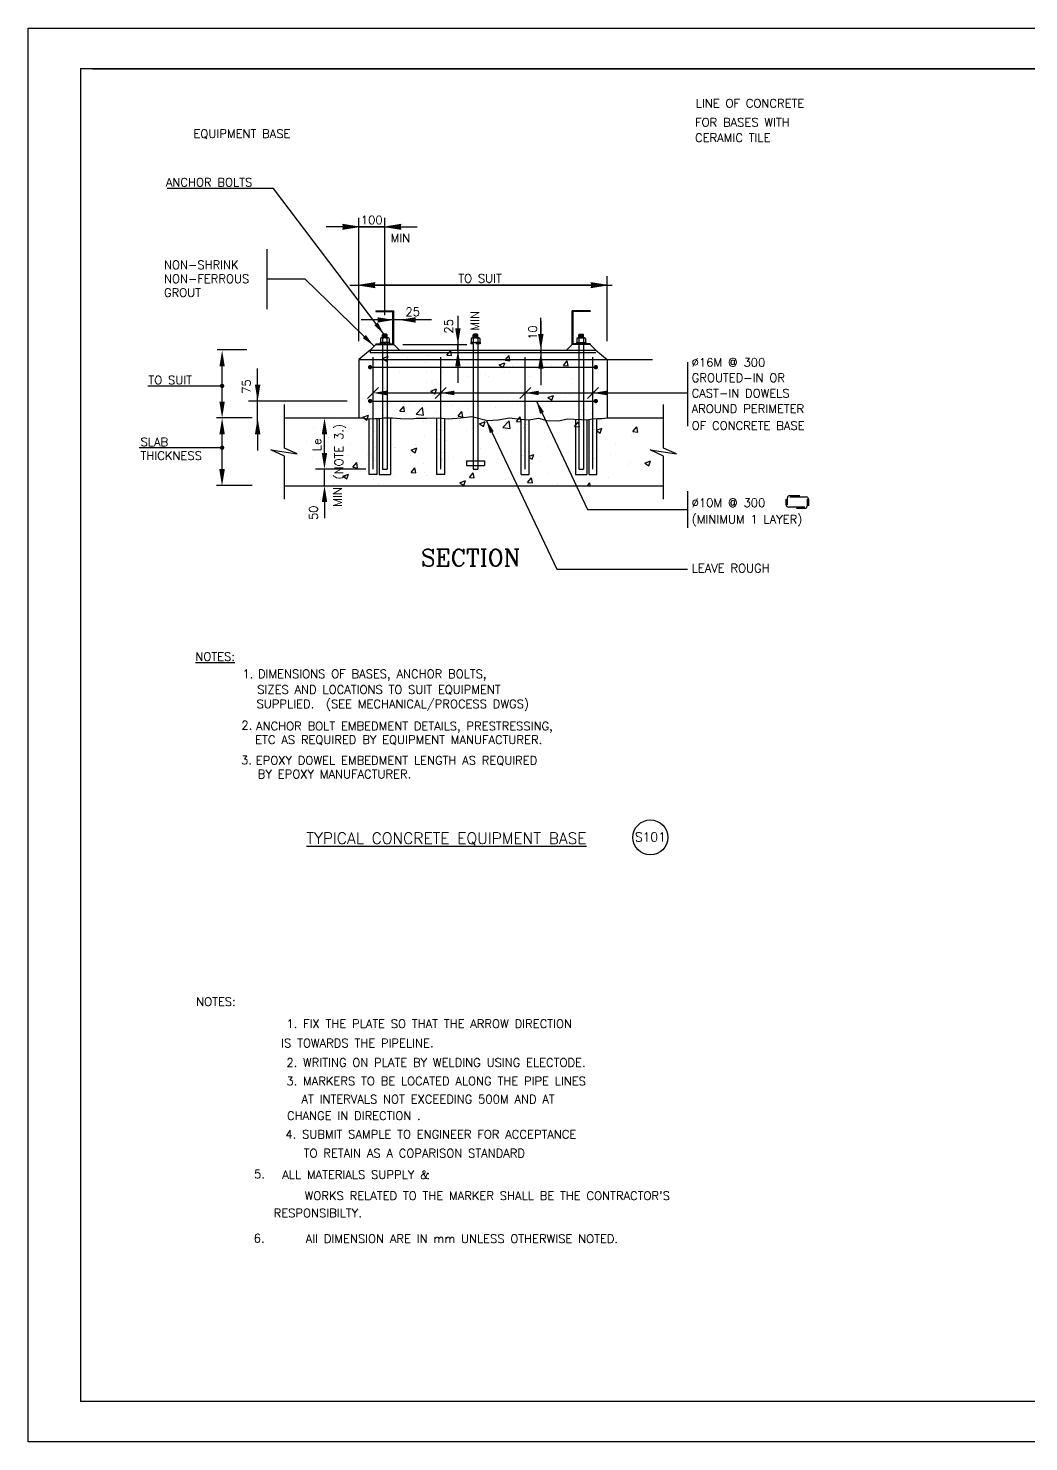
# Model space of a CAD drawing. Extents: x 166525 to 167198, y 178739 to 179747.
# Drawn here: x 167046.02 to 167075.99, y 178860.44 to 178902.76 of the extents above; entities that cross this region are included whole.
import ezdxf
from ezdxf.enums import TextEntityAlignment as Align

# ---------------------------------------------------------------- set-up
doc = ezdxf.new("R2010")
doc.units = 0
doc.header["$MEASUREMENT"] = 0
for name, pattern in [('AUSGEZOGEN', [0]), ('HIDDEN', [9.525, 6.35, -3.175]), ('HIDDEN2', [0.1875, 0.125, -0.0625])]:
    doc.linetypes.add(name, pattern=pattern)
doc.layers.get('0').update_dxf_attribs({"linetype": 'CONTINUOUS'})
for name, color, linetype in [('1', 7, 'CONTINUOUS'), ('CONC-MINOR', 7, 'AUSGEZOGEN'), ('COVER', 7, 'CONTINUOUS'), ('DIMLIN', 7, 'AUSGEZOGEN'), ('HATCH', 40, 'CONTINUOUS'), ('HIDDEN', 7, 'CONTINUOUS'), ('L-10', 1, 'CONTINUOUS'), ('MECH-MINOR', 7, 'CONTINUOUS'), ('MHATCH', 8, 'CONTINUOUS'), ('PAPER', 7, 'CONTINUOUS'), ('R-BAR', 3, 'CONTINUOUS'), ('STEEL-MINOR', 7, 'CONTINUOUS'), ('T120', 10, 'CONTINUOUS')]:
    doc.layers.add(name, color=color, linetype=linetype)
doc.styles.add('ROMANC', font='romanc', dxfattribs={"height": 30})

# ---------------------------------------------------------------- blocks, each defined once
blk = doc.blocks.new('*X1050')
at = {"color": 0}
for p, q in [((71.4, 166.93), (71.89, 166.88)), ((71.89, 166.88), (71.89, 166.92)), ((83.73, 165.85), (84.6, 166.88)), ((84.8, 165.75), (84.6, 166.88)), ((86.45, 166.81), (86.45, 166.81)), ((68.26, 164.41), (68.26, 164.41)), ((69.37, 164.72), (69.37, 164.72)), ((69.48, 165.14), (70.74, 165.62)), ((69.48, 165.14), (70.38, 164.53)), ((70.15, 164.49), (70.15, 164.49)), ((70.38, 164.53), (70.74, 165.62)), ((75.08, 165.31), (75.08, 165.31)), ((78.98, 164.32), (78.98, 164.32)), ((79.5, 165.83), (79.5, 165.83)), ((83.73, 165.85), (84.8, 165.75)), ((88.59, 163.91), (88.59, 163.91)), ((89.72, 163.72), (89.72, 163.72)), ((95.35, 163.7), (96.61, 164.18)), ((95.35, 163.7), (96.24, 163.09)), ((96.24, 163.09), (96.61, 164.18)), ((96.64, 164.72), (97.51, 165.75)), ((96.64, 164.72), (97.71, 164.62)), ((97.72, 164.62), (97.51, 165.75)), ((98.2, 163.5), (98.2, 163.5)), ((100.22, 165.52), (100.22, 165.52)), ((106.96, 163.61), (106.96, 163.61)), ((107.81, 163.1), (107.81, 163.1)), ((108.91, 163.29), (108.91, 163.29)), ((109.55, 163.59), (110.42, 164.62)), ((109.55, 163.59), (110.63, 163.49)), ((110.63, 163.49), (110.42, 164.62)), ((115.73, 164.18), (115.73, 164.18)), ((116.2, 164.88), (116.2, 164.88)), ((68.73, 160.11), (68.73, 160.11)), ((73.17, 162.3), (73.17, 162.3)), ((79.23, 161.91), (79.23, 161.91)), ((79.28, 159.84), (79.28, 159.84)), ((81.71, 159.71), (81.71, 159.71)), ((82.78, 161.9), (82.78, 161.9)), ((86.22, 160.3), (86.22, 160.3)), ((88.52, 161.11), (88.52, 161.11)), ((92.38, 161.49), (92.38, 161.49)), ((93.04, 161.2), (93.04, 161.2)), ((97.61, 162.26), (97.61, 162.26)), ((101.99, 161.09), (101.99, 161.09)), ((104.4, 162.69), (104.4, 162.69)), ((111.6, 160.68), (111.6, 160.68)), ((117.42, 162.69), (117.42, 162.69)), ((69.93, 158.49), (69.93, 158.49)), ((70.35, 158.21), (70.35, 158.21)), ((80.22, 157.89), (81.48, 158.37)), ((80.22, 157.89), (81.12, 157.29)), ((81.12, 157.29), (81.48, 158.37)), ((106.09, 156.45), (107.35, 156.93)), ((106.74, 157.62), (106.74, 157.62)), ((106.99, 155.85), (107.35, 156.93)), ((109.98, 156.58), (109.98, 156.58)), ((110.99, 157.08), (110.99, 157.08)), ((115.98, 158.89), (115.98, 158.89)), ((65.79, 155.57), (65.79, 155.57)), ((73.32, 153.44), (74.18, 154.47)), ((73.32, 153.44), (74.39, 153.34)), ((74.39, 153.34), (74.18, 154.47)), ((75.4, 155.17), (75.4, 155.17)), ((76.96, 152.81), (78.36, 154.27)), ((78.56, 152.56), (78.36, 154.27)), ((79.06, 153.85), (79.06, 153.85)), ((85.01, 154.76), (85.01, 154.76)), ((88.3, 155.12), (88.3, 155.12)), ((88.3, 154.1), (88.3, 154.1)), ((94.62, 154.35), (94.62, 154.35)), ((97.39, 156.27), (97.39, 156.27)), ((99.48, 154.78), (99.48, 154.78)), ((99.67, 155.59), (99.67, 155.59)), ((104.18, 156.19), (104.18, 156.19)), ((104.23, 153.95), (104.23, 153.95)), ((106.09, 156.45), (106.99, 155.85)), ((113.83, 153.54), (113.83, 153.54)), ((60.62, 151.35), (60.62, 151.35)), ((65.1, 152.09), (66.36, 152.57)), ((65.1, 152.09), (66, 151.48)), ((65.61, 151.11), (65.61, 151.11)), ((66, 151.48), (66.36, 152.57)), ((69.71, 152.5), (69.71, 152.5)), ((76.96, 152.81), (78.56, 152.56)), ((76.98, 152.61), (76.98, 152.61)), ((78.48, 151.17), (78.48, 151.17)), ((81.48, 153.2), (81.48, 153.2)), ((86.23, 152.31), (87.09, 153.34)), ((86.23, 152.31), (87.3, 152.21)), ((87.3, 152.21), (87.09, 153.34)), ((88.98, 152.98), (88.98, 152.98)), ((90.97, 150.64), (92.23, 151.13)), ((90.97, 150.64), (91.86, 150.04)), ((91.86, 150.04), (92.23, 151.13)), ((96.17, 149.83), (97.57, 151.29)), ((97.17, 150.28), (97.17, 150.28)), ((97.77, 149.58), (97.57, 151.29)), ((99.14, 151.18), (100, 152.21)), ((99.14, 151.18), (100.21, 151.08)), ((100.21, 151.08), (100, 152.21)), ((103.79, 150.83), (103.79, 150.83)), ((106.52, 151.63), (106.52, 151.63)), ((112.05, 150.05), (112.91, 151.08)), ((113.12, 149.95), (112.92, 151.08)), ((114.29, 152.63), (114.29, 152.63)), ((115.77, 152.9), (115.77, 152.9)), ((117.63, 151.48), (117.63, 151.48)), ((54.29, 149.62), (54.29, 149.62)), ((57.49, 147.57), (57.49, 147.57)), ((58.79, 150.21), (58.79, 150.21)), ((78.84, 147.86), (78.84, 147.86)), ((88.08, 149.13), (88.08, 149.13)), ((93.29, 149.02), (93.29, 149.02)), ((94.93, 148.49), (94.93, 148.49)), ((96.17, 149.83), (97.77, 149.58)), ((99.44, 149.09), (99.44, 149.09)), ((106.26, 149.99), (106.26, 149.99)), ((112.05, 150.05), (113.12, 149.95)), ((116.98, 149.26), (118.1, 149.69)), ((116.98, 149.1), (117.73, 148.6)), ((117.73, 148.6), (118.1, 149.69)), ((124.64, 148.06), (124.64, 148.06)), ((124.96, 148.92), (125.83, 149.95)), ((124.96, 148.92), (126.03, 148.82)), ((126.03, 148.82), (125.83, 149.95)), ((131.66, 148.13), (131.66, 148.13)), ((51.16, 144.09), (51.16, 144.09)), ((52.68, 146.78), (52.68, 146.78)), ((56.47, 144.36), (56.47, 144.36)), ((60.4, 145.36), (60.4, 145.36)), ((60.88, 144.01), (60.88, 144.01)), ((62.29, 146.37), (62.29, 146.37)), ((69.49, 146.51), (69.49, 146.51)), ((71.89, 145.97), (71.89, 145.97)), ((72.24, 145.51), (72.24, 145.51)), ((72.3, 145.42), (72.3, 145.42)), ((75.84, 144.84), (77.11, 145.32)), ((75.84, 144.84), (76.74, 144.23)), ((76.74, 144.23), (77.11, 145.32)), ((76.75, 146.1), (76.75, 146.1)), ((81.5, 145.56), (81.5, 145.56)), ((83.57, 147), (83.57, 147)), ((91.11, 145.16), (91.11, 145.16)), ((96.96, 144.29), (96.96, 144.29)), ((106.3, 145.64), (106.3, 145.64)), ((110.33, 144.34), (110.33, 144.34)), ((110.67, 144.53), (110.67, 144.53)), ((112.89, 144.38), (112.89, 144.38)), ((117.4, 144.98), (117.4, 144.98)), ((121.16, 146.33), (121.16, 146.33)), ((124.21, 145.87), (124.21, 145.87)), ((54.06, 143.11), (54.06, 143.11)), ((61.8, 143.62), (61.8, 143.62)), ((62.9, 141.03), (63.77, 142.06)), ((62.9, 141.03), (63.98, 140.93)), ((63.98, 140.93), (63.77, 142.06)), ((66.08, 143.96), (66.08, 143.96)), ((75.69, 143.55), (75.69, 143.55)), ((75.81, 139.9), (76.68, 140.93)), ((76.89, 139.8), (76.68, 140.93)), ((78.62, 141.87), (78.62, 141.87)), ((85.3, 143.14), (85.3, 143.14)), ((87.86, 143.13), (87.86, 143.13)), ((89.67, 140.92), (89.67, 140.92)), ((90.2, 141.39), (90.2, 141.39)), ((94.71, 141.99), (94.71, 141.99)), ((94.91, 142.74), (94.91, 142.74)), ((100.17, 142.73), (100.17, 142.73)), ((101.98, 143.5), (102.97, 143.88)), ((101.98, 143.21), (102.61, 142.79)), ((102.61, 142.79), (102.97, 143.88)), ((104.52, 142.33), (104.52, 142.33)), ((114.12, 141.93), (114.12, 141.93)), ((119.94, 143.94), (119.94, 143.94)), ((123.73, 141.52), (123.73, 141.52)), ((124.42, 142.06), (124.42, 142.06)), ((127.58, 141.95), (128.84, 142.44)), ((127.58, 141.95), (128.48, 141.35)), ((128.48, 141.35), (128.84, 142.44)), ((129.55, 143.53), (129.55, 143.53)), ((60.18, 139.36), (60.18, 139.36)), ((60.72, 139.03), (61.98, 139.52)), ((60.72, 139.03), (61.62, 138.43)), ((61.62, 138.43), (61.98, 139.52)), ((67.51, 138.41), (67.51, 138.41)), ((69.27, 140.52), (69.27, 140.52)), ((72.01, 139), (72.01, 139)), ((75.81, 139.9), (76.89, 139.8)), ((78.83, 139.9), (78.83, 139.9)), ((79.17, 139.12), (79.17, 139.12)), ((86.59, 137.59), (87.85, 138.07)), ((87.48, 136.99), (87.85, 138.07)), ((88.72, 138.77), (89.59, 139.8)), ((88.72, 138.77), (89.8, 138.67)), ((89.8, 138.67), (89.59, 139.8)), ((96.74, 138.29), (96.74, 138.29)), ((101.63, 137.64), (102.5, 138.67)), ((102.71, 137.54), (102.5, 138.67)), ((106.09, 139.64), (106.09, 139.64)), ((112.66, 137.88), (112.66, 137.88)), ((119.48, 138.77), (119.48, 138.77)), ((130.85, 140.27), (130.85, 140.27)), ((58.7, 137.22), (58.7, 137.22)), ((68.68, 137.32), (68.68, 137.32)), ((86.59, 137.59), (87.48, 136.99)), ((87.64, 137.14), (87.64, 137.14)), ((101.63, 137.64), (102.71, 137.54)), ((108.15, 137.28), (108.15, 137.28)), ((114.91, 136.94), (115.41, 137.54)), ((115.52, 136.94), (115.41, 137.54)), ((130.92, 137.39), (130.92, 137.39))]:
    blk.add_line(p, q, dxfattribs=at)
blk = doc.blocks.new('*X1048')
at = {"color": 0}
for p, q in [((66.94, 151.24), (66.94, 151.24)), ((67.94, 151.77), (67.94, 151.77)), ((82.59, 150.43), (82.59, 150.43)), ((82.96, 150.94), (82.96, 150.94)), ((101.25, 150.58), (101.25, 150.58)), ((101.63, 150.46), (101.63, 150.46)), ((66.77, 147.94), (66.77, 147.94)), ((66.92, 149.78), (66.92, 149.78)), ((67.31, 149.03), (67.31, 149.03)), ((67.36, 147.13), (67.36, 147.13)), ((67.7, 148.91), (67.7, 148.91)), ((68.05, 147.34), (68.05, 147.34)), ((68.23, 147.92), (68.23, 147.92)), ((81.66, 149.45), (81.66, 149.45)), ((82.18, 149.09), (82.18, 149.09)), ((82.45, 148.59), (82.45, 148.59)), ((82.62, 149.16), (82.62, 149.16)), ((82.66, 149.99), (82.66, 149.99)), ((82.68, 149.35), (82.68, 149.35)), ((100.63, 149.93), (100.63, 149.93)), ((100.76, 149.68), (100.76, 149.68)), ((100.88, 150.06), (100.88, 150.06)), ((101.47, 149.25), (101.47, 149.25)), ((101.52, 147.36), (101.52, 147.36)), ((101.96, 147.43), (101.96, 147.43)), ((101.96, 147.43), (101.96, 147.43)), ((116.34, 149.31), (116.34, 149.31)), ((116.47, 149.06), (116.47, 149.06)), ((116.75, 147.93), (116.75, 147.93)), ((66.59, 145.28), (66.59, 145.28)), ((67.06, 144.09), (67.06, 144.09)), ((67.85, 145.31), (67.85, 145.31)), ((68.18, 147.09), (68.18, 147.09)), ((81.55, 146.35), (81.55, 146.35)), ((81.79, 147.12), (81.79, 147.12)), ((82.24, 146.56), (82.24, 146.56)), ((82.61, 144.35), (82.61, 144.35)), ((83, 144.24), (83, 144.24)), ((83.24, 147.09), (83.24, 147.09)), ((100.3, 145.43), (100.3, 145.43)), ((100.52, 146.83), (100.52, 146.83)), ((100.83, 144.43), (100.83, 144.43)), ((101.17, 146.21), (101.17, 146.21)), ((101.72, 144.58), (101.72, 144.58)), ((101.79, 144.14), (101.79, 144.14)), ((115.3, 145.24), (115.3, 145.24)), ((115.45, 144.35), (115.45, 144.35)), ((66.88, 143.52), (66.88, 143.52)), ((67.02, 143.27), (67.02, 143.27)), ((67.78, 143.03), (67.78, 143.03)), ((67.85, 142.59), (67.85, 142.59)), ((68.16, 142.92), (68.16, 142.92)), ((82.07, 143.26), (82.07, 143.26)), ((82.59, 142.9), (82.59, 142.9)), ((82.66, 142.46), (82.66, 142.46)), ((82.72, 142.65), (82.72, 142.65)), ((100.35, 143.53), (100.35, 143.53)), ((100.79, 143.61), (100.79, 143.61)), ((100.79, 143.61), (100.79, 143.61)), ((101.57, 142.74), (101.57, 142.74)), ((101.81, 143.51), (101.81, 143.51)), ((116.05, 142.91), (116.05, 142.91)), ((116.3, 143.05), (116.3, 143.05)), ((116.5, 142.99), (116.5, 142.99))]:
    blk.add_line(p, q, dxfattribs=at)
blk = doc.blocks.new('_OPEN')
at = {"color": 0, "linetype": 'ByBlock'}
for p, q in [((-1, 0.167), (0, 0)), ((0, 0), (-1, -0.167)), ((0, 0), (-1, 0))]:
    blk.add_line(p, q, dxfattribs=at)
blk = doc.blocks.new('*X1049')
at = {"color": 0}
for p, q in [((69.38, 167.43), (69.38, 167.43)), ((70.27, 167.58), (70.27, 167.58)), ((70.4, 167.33), (70.4, 167.33)), ((72.16, 167.62), (72.16, 167.62)), ((72.62, 167.07), (72.62, 167.07)), ((72.87, 167.2), (72.87, 167.2))]:
    blk.add_line(p, q, dxfattribs=at)

msp = doc.modelspace()

# ---------------------------------------------------------------- linework, layer by layer
at = {"layer": '1', "color": 8, "linetype": 'Continuous'}
for p, q in [((167053.36829, 178897.96406), (167050.17979, 178897.96406)), ((167056.67825, 178893.59407), (167053.36829, 178897.96406)), ((167055.43665, 178896.81663), (167054.94993, 178896.81663)), ((167055.43665, 178896.81663), (167054.94993, 178896.81663)), ((167055.92337, 178893.38922), (167055.92337, 178897.08655)), ((167055.92337, 178896.81663), (167056.70077, 178896.81663)), ((167056.70077, 178894.17385), (167056.70077, 178897.08655)), ((167057.18749, 178896.81663), (167057.67421, 178896.81663)), ((167057.18749, 178896.81663), (167057.67421, 178896.81663)), ((167053.17889, 178894.35154), (167053.17889, 178896.14776)), ((167054.31292, 178895.24965), (167053.17889, 178895.24965)), ((167056.3704, 178893.25279), (167054.31292, 178895.24965)), ((167063.35937, 178893.38922), (167063.35937, 178895.33494)), ((167055.65297, 178895.06454), (167063.50604, 178895.06454)), ((167062.87265, 178895.06454), (167056.41009, 178895.06454)), ((167056.41009, 178895.06454), (167062.87265, 178895.06454)), ((167056.48445, 178894.02594), (167055.99773, 178894.02594)), ((167058.09987, 178894.02594), (167056.70077, 178894.02594)), ((167058.89063, 178894.14584), (167058.89063, 178892.84842)), ((167061.37441, 178893.60554), (167061.37441, 178894.09226)), ((167061.37441, 178893.9951), (167061.37441, 178892.78082)), ((167052.56882, 178893.12821), (167051.67698, 178893.12821)), ((167057.24157, 178893.28782), (167059.16103, 178893.28782)), ((167058.89063, 178893.11882), (167058.89063, 178893.28782)), ((167058.89063, 178893.11882), (167058.89063, 178893.28782)), ((167061.37441, 178893.05122), (167061.37441, 178893.11882)), ((167061.37441, 178893.05122), (167061.37441, 178893.11882)), ((167051.8292, 178891.57754), (167051.8292, 178892.6321)), ((167052.8933, 178892.08454), (167052.8933, 178892.57126)), ((167058.89063, 178892.6321), (167058.89063, 178892.14538)), ((167061.37441, 178892.5645), (167061.37441, 178892.07778)), ((167065.76847, 178892.75811), (167065.76847, 178890.84455)), ((167052.8933, 178890.82042), (167052.8933, 178892.53506)), ((167049.60666, 178892.05115), (167051.84607, 178892.05115)), ((167056.18465, 178891.67495), (167056.51545, 178892.00575)), ((167056.75565, 178891.84035), (167065.76847, 178891.84035)), ((167058.21265, 178891.67495), (167058.54345, 178892.00575)), ((167060.74236, 178891.67495), (167061.07316, 178892.00575)), ((167062.77036, 178891.67495), (167063.10116, 178892.00575)), ((167055.5792, 178891.59782), (167052.6229, 178891.59782)), ((167052.8933, 178891.09082), (167052.8933, 178891.59782)), ((167052.8933, 178891.09082), (167052.8933, 178891.59782)), ((167056.26137, 178891.59782), (167063.02137, 178891.59782)), ((167061.24361, 178891.59782), (167062.77051, 178888.35138)), ((167052.73106, 178891.09082), (167051.6616, 178891.09082)), ((167052.56882, 178891.09082), (167051.67698, 178891.09082)), ((167059.73891, 178891.02412), (167061.8483, 178886.56737)), ((167051.82384, 178890.6041), (167051.82384, 178889.56053)), ((167052.8933, 178890.6041), (167052.8933, 178890.11738)), ((167054.89499, 178890.04627), (167054.89499, 178890.6041)), ((167054.89499, 178890.04627), (167054.89499, 178890.53299)), ((167049.34206, 178890.20211), (167051.84607, 178890.20211)), ((167056.13584, 178889.55955), (167054.62459, 178889.55955)), ((167054.89499, 178889.06282), (167054.89499, 178889.55955)), ((167052.73106, 178889.07381), (167051.6616, 178889.07381)), ((167065.76847, 178888.90183), (167065.76847, 178887.80092)), ((167054.89499, 178888.5761), (167054.89499, 178888.08938)), ((167062.77051, 178888.35138), (167065.76847, 178888.35138)), ((167061.8483, 178886.56737), (167065.76847, 178886.56737))]:
    msp.add_line(p, q, dxfattribs=at)
for points in [[(167060.17487, 178893.05122, 0, 0.1352, 0), (167060.33802, 178893.42256, 0, 0, 0), (167063.18067, 178899.89265, 0, 0, 0), (167065.74394, 178899.89265, 0, 0, 0), (167065.74394, 178900.9356, 0, 0, 0), (167065.74394, 178898.8497, 0, 0, 0)], [(167056.49903, 178894.30182, 0, 0.1352, 0), (167056.35049, 178894.67924, 0, 0, 0), (167054.52215, 178899.32473, 0, 0, 0), (167050.87825, 178899.32473, 0, 0, 0)]]:
    msp.add_lwpolyline(points, format="xyseb", dxfattribs=at)
at = {"layer": '1', "color": 8, "linetype": 'Continuous', "const_width": 0.0649}
for points in [[(167051.79675, 178892.05115, 1), (167051.86165, 178892.05115, 1)], [(167051.79675, 178890.20211, 1), (167051.86165, 178890.20211, 1)]]:
    msp.add_lwpolyline(points, format="xyb", close=True, dxfattribs=at)
at = {"layer": '1', "color": 8, "linetype": 'Continuous'}
for points in [[(167055.43665, 178896.89775), (167055.43665, 178896.73551), (167055.92337, 178896.81663)], [(167057.18749, 178896.89775), (167057.18749, 178896.73551), (167056.70077, 178896.81663)], [(167056.41009, 178895.14566), (167056.41009, 178894.98342), (167055.92337, 178895.06454)], [(167062.87265, 178895.14566), (167062.87265, 178894.98342), (167063.35937, 178895.06454)], [(167056.67824, 178893.59405), (167056.38884, 178893.86737), (167056.49354, 178893.94667)], [(167056.48445, 178894.10706), (167056.48445, 178893.94482), (167056.97117, 178894.02594)], [(167057.62689, 178894.10706), (167057.62689, 178893.94482), (167057.14017, 178894.02594)], [(167056.37038, 178893.25277), (167056.04291, 178893.47908), (167056.13439, 178893.57333)], [(167058.80951, 178893.77454), (167058.97175, 178893.77454), (167058.89063, 178893.28782)], [(167061.29329, 178893.60554), (167061.45553, 178893.60554), (167061.37441, 178893.11882)], [(167051.74808, 178892.6321), (167051.91032, 178892.6321), (167051.8292, 178893.11882)], [(167058.80951, 178892.6321), (167058.97175, 178892.6321), (167058.89063, 178893.11882)], [(167061.29329, 178892.5645), (167061.45553, 178892.5645), (167061.37441, 178893.05122)], [(167052.81218, 178892.08454), (167052.97442, 178892.08454), (167052.8933, 178891.59782)], [(167056.75565, 178891.77275), (167056.75565, 178891.90795), (167056.35005, 178891.84035)], [(167058.78365, 178891.77275), (167058.78365, 178891.90795), (167058.37805, 178891.84035)], [(167061.31336, 178891.77275), (167061.31336, 178891.90795), (167060.90776, 178891.84035)], [(167063.34136, 178891.77275), (167063.34136, 178891.90795), (167062.93576, 178891.84035)], [(167051.74808, 178891.57754), (167051.91032, 178891.57754), (167051.8292, 178891.09082)], [(167061.24363, 178891.59783), (167061.47015, 178891.27051), (167061.3513, 178891.2146)], [(167051.74808, 178890.6041), (167051.91032, 178890.6041), (167051.8292, 178891.09082)], [(167052.81218, 178890.6041), (167052.97442, 178890.6041), (167052.8933, 178891.09082)], [(167054.81387, 178890.6041), (167054.97611, 178890.6041), (167054.89499, 178891.09082)], [(167059.73893, 178891.02413), (167059.96625, 178890.69736), (167059.84753, 178890.64117)], [(167054.81387, 178890.04627), (167054.97611, 178890.04627), (167054.89499, 178889.55955)], [(167054.81387, 178890.04627), (167054.97611, 178890.04627), (167054.89499, 178889.55955)], [(167051.74272, 178889.56053), (167051.90496, 178889.56053), (167051.82384, 178889.07381)], [(167051.74808, 178889.54954), (167051.91032, 178889.54954), (167051.8292, 178889.06282)], [(167054.81387, 178888.5761), (167054.97611, 178888.5761), (167054.89499, 178889.06282)]]:
    msp.add_solid(points, dxfattribs=at)
at = {"layer": 'CONC-MINOR', "color": 7}
for p, q in [((167056.26137, 178893.11882), (167055.92253, 178892.84162)), ((167056.26137, 178893.11882), (167056.43037, 178893.28782)), ((167056.26137, 178893.11882), (167063.02137, 178893.11882)), ((167057.14017, 178893.11882), (167056.97117, 178893.28782)), ((167062.14257, 178893.11882), (167062.31157, 178893.28782)), ((167063.02137, 178893.11882), (167062.85237, 178893.28782)), ((167055.92337, 178892.84231), (167055.92337, 178891.09082)), ((167063.35937, 178892.84231), (167063.35937, 178891.09082)), ((167053.69523, 178890.18944), (167053.69523, 178891.49642)), ((167065.04937, 178890.18944), (167065.04937, 178891.49642)), ((167053.69523, 178891.09082), (167055.92337, 178891.09082)), ((167056.23175, 178889.40082), (167056.23175, 178891.06536)), ((167056.46835, 178889.40082), (167056.46835, 178891.07322)), ((167058.25975, 178889.40082), (167058.25975, 178891.09082)), ((167058.49635, 178889.40082), (167058.49635, 178891.07458)), ((167060.78946, 178889.40082), (167060.78946, 178891.05388)), ((167061.02606, 178889.40082), (167061.02606, 178891.03932)), ((167062.81746, 178889.40082), (167062.81746, 178891.0483)), ((167063.05406, 178889.40082), (167063.05406, 178891.07297)), ((167063.35937, 178891.09082), (167065.04937, 178891.09082)), ((167053.29082, 178890.13824), (167054.07916, 178890.01539)), ((167053.69523, 178889.94884), (167053.29082, 178890.13824)), ((167054.07916, 178890.01539), (167053.69523, 178890.18944)), ((167064.64496, 178890.13824), (167065.4333, 178890.01539)), ((167065.04937, 178889.94884), (167064.64496, 178890.13824)), ((167065.4333, 178890.01539), (167065.04937, 178890.18944)), ((167053.69523, 178888.65722), (167053.69523, 178889.94884)), ((167065.04937, 178888.65722), (167065.04937, 178889.94884)), ((167056.46835, 178889.40082), (167056.23175, 178889.40082)), ((167058.49635, 178889.40082), (167058.25975, 178889.40082)), ((167060.78946, 178889.40082), (167061.02606, 178889.40082)), ((167062.81746, 178889.40082), (167063.05406, 178889.40082)), ((167053.69523, 178889.06282), (167065.04937, 178889.06282))]:
    msp.add_line(p, q, dxfattribs=at)
msp.add_lwpolyline([(167055.92337, 178891.09082), (167056.07477, 178891.09665), (167056.12163, 178891.07322), (167056.28565, 178891.06151), (167056.41452, 178891.07322), (167056.53167, 178891.07322), (167056.66054, 178891.09665), (167056.92999, 178891.09665), (167057.17601, 178891.07322), (167057.50404, 178891.06151), (167057.64462, 178891.08494), (167057.94922, 178891.08494), (167058.31239, 178891.09665), (167058.60527, 178891.06151), (167058.98016, 178891.09665), (167059.30819, 178891.1318), (167059.7768, 178891.01465), (167060.09311, 178891.03808), (167060.43286, 178891.09665), (167060.67888, 178891.06151), (167061.01862, 178891.03808), (167061.29979, 178891.08494), (167061.55752, 178891.01465), (167061.90898, 178891.00293), (167062.16672, 178891.06151), (167062.58847, 178891.04979), (167062.74077, 178891.03808), (167062.9165, 178891.06151), (167063.05708, 178891.07322), (167063.19766, 178891.07322), (167063.35937, 178891.09082)], dxfattribs=at)
at = {"layer": 'COVER', "flags": 128}
msp.add_lwpolyline([(167046.02442, 178902.75944), (167105.94567, 178902.75944), (167105.94567, 178860.43694), (167046.02442, 178860.43694)], close=True, dxfattribs=at)
at = {"layer": 'DIMLIN', "color": 7}
for p, q in [((167056.70077, 178896.81663), (167055.92337, 178896.81663)), ((167058.89063, 178892.6321), (167058.89063, 178892.14538)), ((167054.89499, 178889.06282), (167054.89499, 178889.55955))]:
    msp.add_line(p, q, dxfattribs=at)
at = {"layer": 'HIDDEN', "color": 7}
for p, q in [((167056.26137, 178893.09854), (167056.26137, 178893.05122)), ((167056.26137, 178893.05122), (167063.02137, 178893.05122))]:
    msp.add_line(p, q, dxfattribs=at)
at = {"layer": 'L-10', "color": 7}
for p, q in [((167056.53127, 178891.07322), (167056.53127, 178889.40082)), ((167056.87027, 178891.09665), (167056.87027, 178889.40082)), ((167062.41247, 178891.05468), (167062.41247, 178889.40082)), ((167062.75147, 178891.0395), (167062.75147, 178889.40082)), ((167056.53127, 178889.40082), (167056.87027, 178889.40082)), ((167062.41247, 178889.40082), (167062.75147, 178889.40082))]:
    msp.add_line(p, q, dxfattribs=at)
at = {"layer": 'L-10', "color": 7, "linetype": 'HIDDEN'}
for p, q in [((167059.14747, 178889.8027), (167059.68927, 178889.8027)), ((167059.14747, 178889.8027), (167059.14747, 178889.6675)), ((167059.14747, 178889.6675), (167059.68927, 178889.6675)), ((167059.68927, 178889.8027), (167059.68927, 178889.6675))]:
    msp.add_line(p, q, dxfattribs=at)
at = {"layer": 'MECH-MINOR', "color": 7}
for p, q in [((167056.56807, 178893.47312), (167056.56807, 178893.35872)), ((167056.80029, 178893.48588), (167056.60124, 178893.48588)), ((167056.64969, 178893.6), (167056.63267, 178893.58297)), ((167056.76887, 178893.58297), (167056.63267, 178893.58297)), ((167056.63267, 178893.48588), (167056.63267, 178893.58297)), ((167056.76887, 178893.54892), (167056.63267, 178893.54892)), ((167056.76887, 178893.51487), (167056.63267, 178893.51487)), ((167056.63442, 178893.47312), (167056.63442, 178893.35872)), ((167056.75184, 178893.6), (167056.64969, 178893.6)), ((167056.75184, 178893.56595), (167056.64969, 178893.56595)), ((167056.75184, 178893.5319), (167056.64969, 178893.5319)), ((167056.75184, 178893.49785), (167056.64969, 178893.49785)), ((167056.76887, 178893.58297), (167056.75184, 178893.6)), ((167056.76712, 178893.47312), (167056.76712, 178893.35872)), ((167056.76887, 178893.48588), (167056.76887, 178893.58297)), ((167056.83346, 178893.47312), (167056.83346, 178893.35872)), ((167062.44927, 178893.47312), (167062.44927, 178893.35872)), ((167062.48244, 178893.48588), (167062.68149, 178893.48588)), ((167062.51387, 178893.58297), (167062.53089, 178893.6)), ((167062.51387, 178893.48588), (167062.51387, 178893.58297)), ((167062.51387, 178893.58297), (167062.65007, 178893.58297)), ((167062.51387, 178893.54892), (167062.65007, 178893.54892)), ((167062.51387, 178893.51487), (167062.65007, 178893.51487)), ((167062.51562, 178893.47312), (167062.51562, 178893.35872)), ((167062.53089, 178893.6), (167062.63304, 178893.6)), ((167062.53089, 178893.56595), (167062.63304, 178893.56595)), ((167062.53089, 178893.5319), (167062.63304, 178893.5319)), ((167062.53089, 178893.49785), (167062.63304, 178893.49785)), ((167062.63304, 178893.6), (167062.65007, 178893.58297)), ((167062.64832, 178893.47312), (167062.64832, 178893.35872)), ((167062.65007, 178893.48588), (167062.65007, 178893.58297)), ((167062.71466, 178893.47312), (167062.71466, 178893.35872)), ((167056.56219, 178893.34595), (167056.56219, 178893.31486)), ((167056.83935, 178893.34595), (167056.56219, 178893.34595)), ((167056.80029, 178893.34595), (167056.60124, 178893.34595)), ((167056.63267, 178893.28782), (167056.63267, 178889.55955)), ((167056.76887, 178893.28782), (167056.76887, 178889.55955)), ((167056.83935, 178893.34595), (167056.83935, 178893.31486)), ((167062.44339, 178893.34595), (167062.72055, 178893.34595)), ((167062.44339, 178893.34595), (167062.44339, 178893.31486)), ((167062.48244, 178893.34595), (167062.68149, 178893.34595)), ((167062.51387, 178893.28782), (167062.51387, 178889.55955)), ((167062.65007, 178893.28782), (167062.65007, 178889.55955)), ((167062.72055, 178893.34595), (167062.72055, 178893.31486)), ((167056.63267, 178889.55955), (167056.76887, 178889.55955)), ((167059.35027, 178889.55955), (167059.48647, 178889.55955)), ((167062.51387, 178889.55955), (167062.65007, 178889.55955))]:
    msp.add_line(p, q, dxfattribs=at)
at = {"layer": 'MECH-MINOR', "color": 7, "linetype": 'HIDDEN2'}
for p, q in [((167059.28567, 178893.47312), (167059.28567, 178893.35872)), ((167059.51789, 178893.48588), (167059.31885, 178893.48588)), ((167059.3673, 178893.6), (167059.35027, 178893.58297)), ((167059.35027, 178893.48588), (167059.35027, 178893.58297)), ((167059.48647, 178893.58297), (167059.35027, 178893.58297)), ((167059.48647, 178893.54892), (167059.35027, 178893.54892)), ((167059.48647, 178893.51487), (167059.35027, 178893.51487)), ((167059.35202, 178893.47312), (167059.35202, 178893.35872)), ((167059.46945, 178893.6), (167059.3673, 178893.6)), ((167059.46945, 178893.56595), (167059.3673, 178893.56595)), ((167059.46945, 178893.5319), (167059.3673, 178893.5319)), ((167059.46945, 178893.49785), (167059.3673, 178893.49785)), ((167059.48647, 178893.58297), (167059.46945, 178893.6)), ((167059.48472, 178893.47312), (167059.48472, 178893.35872)), ((167059.48647, 178893.48588), (167059.48647, 178893.58297)), ((167059.55107, 178893.47312), (167059.55107, 178893.35872)), ((167056.62472, 178893.34595), (167056.62472, 178893.31486)), ((167056.77682, 178893.34595), (167056.77682, 178893.31486)), ((167059.55695, 178893.34595), (167059.27979, 178893.34595)), ((167059.27979, 178893.34595), (167059.27979, 178893.31486)), ((167059.55695, 178893.31486), (167059.27979, 178893.31486)), ((167059.51789, 178893.34595), (167059.31885, 178893.34595)), ((167059.34232, 178893.34595), (167059.34232, 178893.31486)), ((167059.49442, 178893.34595), (167059.49442, 178893.31486)), ((167059.55695, 178893.34595), (167059.55695, 178893.31486)), ((167062.50592, 178893.34595), (167062.50592, 178893.31486)), ((167062.65802, 178893.34595), (167062.65802, 178893.31486))]:
    msp.add_line(p, q, dxfattribs=at)
at = {"layer": 'MECH-MINOR', "color": 7, "linetype": 'HIDDEN'}
for p, q in [((167059.35027, 178893.31486), (167059.35027, 178889.55955)), ((167059.48647, 178893.31486), (167059.48647, 178889.55955))]:
    msp.add_line(p, q, dxfattribs=at)
at = {"layer": 'MECH-MINOR', "color": 7}
for centre, radius, start, end in [((167056.60124, 178893.43641), 0.04948, 47.896551, 132.103449), ((167056.70077, 178893.30712), 0.17876, 68.213211, 111.786789), ((167056.80029, 178893.43641), 0.04948, 47.896551, 132.103449), ((167062.48244, 178893.43641), 0.04948, 47.896551, 132.103449), ((167062.58197, 178893.30712), 0.17876, 68.213211, 111.786789), ((167062.68149, 178893.43641), 0.04948, 47.896551, 132.103449), ((167056.60124, 178893.39543), 0.04948, 227.896551, 312.103449), ((167056.70077, 178893.52472), 0.17876, 248.213211, 291.786789), ((167056.80029, 178893.39543), 0.04948, 227.896551, 312.103449), ((167062.48244, 178893.39543), 0.04948, 227.896551, 312.103449), ((167062.58197, 178893.52472), 0.17876, 248.213211, 291.786789), ((167062.68149, 178893.39543), 0.04948, 227.896551, 312.103449)]:
    msp.add_arc(centre, radius, start, end, dxfattribs=at)
at = {"layer": 'MECH-MINOR', "color": 7, "linetype": 'HIDDEN2'}
for centre, radius, start, end in [((167059.31885, 178893.43641), 0.04948, 47.896551, 132.103449), ((167059.41837, 178893.30712), 0.17876, 68.213211, 111.786789), ((167059.51789, 178893.43641), 0.04948, 47.896551, 132.103449), ((167059.31885, 178893.39543), 0.04948, 227.896551, 312.103449), ((167059.41837, 178893.52472), 0.17876, 248.213211, 291.786789), ((167059.51789, 178893.39543), 0.04948, 227.896551, 312.103449)]:
    msp.add_arc(centre, radius, start, end, dxfattribs=at)
at = {"layer": 'MHATCH', "const_width": 0.03562, "flags": 128}
msp.add_lwpolyline([(167047.59192, 178901.54819), (167104.37817, 178901.54819), (167104.37817, 178861.64819), (167047.59192, 178861.64819)], close=True, dxfattribs=at)
at = {"layer": 'MHATCH'}
msp.add_lwpolyline([(167047.94817, 178901.54819), (167104.37817, 178901.54819), (167104.37817, 178861.64819)], dxfattribs=at)
at = {"layer": 'PAPER', "color": 7}
for p, q in [((167055.92337, 178896.97839), (167055.92337, 178896.97887)), ((167056.70077, 178896.97839), (167056.70077, 178896.97887)), ((167056.70077, 178896.97839), (167056.70077, 178896.97887)), ((167057.14017, 178894.02594), (167056.97117, 178894.02594)), ((167057.14017, 178894.02594), (167056.97117, 178894.02594)), ((167055.92337, 178892.84231), (167064.72169, 178892.84231))]:
    msp.add_line(p, q, dxfattribs=at)
at = {"layer": 'R-BAR', "color": 7}
for p, q in [((167056.26137, 178892.61182), (167063.02137, 178892.61182)), ((167056.35005, 178889.55955), (167056.35005, 178892.91193)), ((167058.37805, 178889.55955), (167058.37805, 178892.91193)), ((167060.90776, 178889.55955), (167060.90776, 178892.91193)), ((167062.93576, 178889.55955), (167062.93576, 178892.91193)), ((167068.82662, 178888.76902), (167069.12702, 178888.76902)), ((167068.71846, 178888.49202), (167068.71846, 178888.66086)), ((167068.75902, 178888.49202), (167068.75902, 178888.70142)), ((167069.27901, 178888.42442), (167068.78606, 178888.42442)), ((167068.82662, 178888.72846), (167069.31957, 178888.72846)), ((167069.27901, 178888.38386), (167069.03175, 178888.38386)), ((167069.34661, 178888.65545), (167069.34661, 178888.45146)), ((167069.38717, 178888.66086), (167069.38717, 178888.45687))]:
    msp.add_line(p, q, dxfattribs=at)
at = {"layer": 'R-BAR', "color": 7, "const_width": 0.0649}
for points in [[(167056.22892, 178892.61182, 1), (167056.29381, 178892.61182, 1)], [(167063.05381, 178892.61182, -1), (167062.98892, 178892.61182, -1)], [(167056.22892, 178891.59782, 1), (167056.29381, 178891.59782, 1)], [(167063.05381, 178891.59782, -1), (167062.98892, 178891.59782, -1)]]:
    msp.add_lwpolyline(points, format="xyb", close=True, dxfattribs=at)
at = {"layer": 'R-BAR', "color": 7}
for centre, start, end in [((167068.82662, 178888.70142), 90, 180), ((167068.78606, 178888.49202), 180, 270), ((167069.27901, 178888.45146), 270, 0), ((167069.31957, 178888.66086), 0, 90)]:
    msp.add_arc(centre, 0.0676, start, end, dxfattribs=at)
at = {"layer": 'STEEL-MINOR', "color": 7}
for p, q in [((167056.43037, 178894.30182), (167056.97117, 178894.30182)), ((167056.43037, 178894.30182), (167056.43037, 178894.27478)), ((167056.43037, 178894.27478), (167056.94413, 178894.27478)), ((167056.94413, 178893.31486), (167056.94413, 178894.27478)), ((167056.97117, 178893.28782), (167056.97117, 178894.30182)), ((167062.31157, 178893.28782), (167062.31157, 178894.30182)), ((167062.85237, 178894.30182), (167062.31157, 178894.30182)), ((167062.85237, 178894.27478), (167062.33861, 178894.27478)), ((167062.33861, 178893.31486), (167062.33861, 178894.27478)), ((167062.85237, 178894.30182), (167062.85237, 178894.27478)), ((167056.26137, 178893.11882), (167056.26137, 178893.09854)), ((167056.43037, 178893.31486), (167056.94413, 178893.31486)), ((167056.43037, 178893.31486), (167056.43037, 178893.28782)), ((167056.43037, 178893.28782), (167056.97117, 178893.28782)), ((167062.85237, 178893.28782), (167062.31157, 178893.28782)), ((167062.85237, 178893.31486), (167062.33861, 178893.31486)), ((167062.85237, 178893.31486), (167062.85237, 178893.28782)), ((167063.02137, 178893.11882), (167063.35937, 178892.84231))]:
    msp.add_line(p, q, dxfattribs=at)
at = {"layer": 'T120', "color": 7}
msp.add_circle((167064.6543, 178878.53207), 0.52174, dxfattribs=at)

# ---------------------------------------------------------------- block references
at = {"layer": '1', "color": 8, "linetype": 'Continuous', "xscale": 0.4867199999862351, "yscale": 0.4867199999862351, "zscale": 0.4867199999862351}
for p in [(167055.92337, 178896.81663), (167063.35937, 178895.06454)]:
    msp.add_blockref('_OPEN', p, dxfattribs=at)
at = {"layer": '1', "color": 8, "linetype": 'Continuous', "xscale": 0.4867199999862351, "yscale": 0.4867199999862351, "zscale": 0.4867199999862351, "rotation": 180}
for p in [(167056.70077, 178896.81663), (167055.92337, 178895.06454)]:
    msp.add_blockref('_OPEN', p, dxfattribs=at)
at = {"layer": 'HATCH', "color": 7, "yscale": 0.1351999986509327}
for name, p, xscale, zscale in [('*X1050', (167047.23797, 178870.54855), 0.1351999986509327, 0.1351999986509327), ('*X1049', (167047.23797, 178870.54855), 0.1351999986509327, 0.1351999986509327), ('*X1049', (167072.04476, 178870.54855), -0.1351999986509327, 0.135199998648), ('*X1048', (167047.23797, 178870.54855), 0.1351999986509327, 0.1351999986509327)]:
    msp.add_blockref(name, p, dxfattribs=dict(at, xscale=xscale, zscale=zscale))

# ---------------------------------------------------------------- texts
at = {"layer": '1', "color": 7, "linetype": 'Continuous', "style": 'ROMANC'}
for s, p in [('LINE OF CONCRETE', (167066.01434, 178900.38515)), ('FOR BASES WITH', (167065.99146, 178899.81636)), ('EQUIPMENT BASE', (167050.97359, 178899.47434)), ('CERAMIC TILE', (167065.99146, 178899.35558)), ('ANCHOR BOLTS', (167050.14638, 178898.02096)), ('NON-SHRINK', (167050.08746, 178895.54923)), ('NON-FERROUS', (167050.08746, 178895.13032)), ('GROUT', (167050.08746, 178894.71816)), ('%%C16M @ 300', (167065.89141, 178892.62861)), ('TO SUIT', (167049.62254, 178892.09814)), ('GROUTED-IN OR', (167065.89141, 178892.16628)), ('CAST-IN DOWELS', (167065.89141, 178891.70438)), ('AROUND PERIMETER', (167065.89141, 178891.24163)), ('OF CONCRETE BASE', (167065.89141, 178890.73503)), ('SLAB', (167049.38696, 178890.24643)), ('THICKNESS', (167049.38696, 178889.83554)), ('%%C10M @ 300', (167065.89141, 178888.4238)), ('(MINIMUM 1 LAYER)', (167065.89141, 178887.93154)), ('LEAVE ROUGH', (167065.89141, 178886.46597)), ('%%uNOTES:', (167051.03014, 178883.8199)), ('1.', (167052.43962, 178883.30239)), ('DIMENSIONS OF BASES, ANCHOR BOLTS,', (167052.90163, 178883.30239)), ('SIZES AND LOCATIONS TO SUIT EQUIPMENT', (167052.88115, 178882.83205)), ('SUPPLIED.  (SEE MECHANICAL/PROCESS DWGS)', (167052.86152, 178882.4026)), ('2.', (167052.40392, 178881.76407)), ('ANCHOR BOLT EMBEDMENT DETAILS, PRESTRESSING,', (167052.84545, 178881.73878)), ('ETC AS REQUIRED BY EQUIPMENT MANUFACTURER.', (167052.82035, 178881.32978)), ('3.', (167052.39488, 178880.72076)), ('EPOXY DOWEL EMBEDMENT LENGTH AS REQUIRED ', (167052.83641, 178880.71064)), ('BY EPOXY MANUFACTURER.', (167052.89782, 178880.30051))]:
    msp.add_text(s, height=0.2535, dxfattribs=at).set_placement(p)
for s, height, p in [('MIN', 0.2535, (167057.16751, 178896.47984)), ('S101', 0.2704, (167064.6543, 178878.54367)), ('NOTES:', 0.2535, (167051.64457, 178873.61406)), ('1. FIX THE PLATE SO THAT THE ARROW DIRECTION', 0.2535, (167058.02871, 178872.95193)), ('IS TOWARDS THE PIPELINE.', 0.2535, (167055.87965, 178872.37118)), ('2. WRITING ON PLATE BY WELDING USING ELECTODE.', 0.2535, (167058.23392, 178871.79157)), ('3. MARKERS TO BE LOCATED ALONG THE PIPE LINES', 0.2535, (167058.23936, 178871.23544)), ('AT INTERVALS NOT EXCEEDING 500M AND AT', 0.2535, (167057.9974, 178870.6933)), ('CHANGE IN DIRECTION .', 0.2535, (167055.77544, 178870.19895)), ('4. SUBMIT SAMPLE TO ENGINEER FOR ACCEPTANCE ', 0.2535, (167058.16787, 178869.64199)), ('  TO RETAIN AS A COPARISON STANDARD', 0.2535, (167057.41383, 178869.07683)), ('5. ', 0.2535, (167053.03792, 178868.45161)), ('ALL MATERIALS SUPPLY & ', 0.2535, (167055.92203, 178868.43528)), ("WORKS RELATED TO THE MARKER SHALL BE THE CONTRACTOR'S", 0.2535, (167059.7707, 178867.80271)), ('RESPONSIBILTY.', 0.2535, (167054.69311, 178867.28496)), ('6. ', 0.2535, (167053.02721, 178866.53182)), ('All DIMENSION ARE IN mm UNLESS OTHERWISE NOTED.', 0.2535, (167059.00991, 178866.51548))]:
    msp.add_text(s, height=height, dxfattribs=at).set_placement(p, align=Align.MIDDLE)
msp.add_text('25', height=0.2535, dxfattribs=at).set_placement((167057.53586, 178894.2693), align=Align.MIDDLE_CENTER)
msp.add_text('MIN', height=0.2535, rotation=90, dxfattribs=at).set_placement((167059.39917, 178893.99689), align=Align.MIDDLE)
for s, p in [('25', (167058.61606, 178893.83663)), ('10', (167061.13105, 178893.64832)), ('(NOTE 3.)', (167055.32599, 178890.07956))]:
    msp.add_text(s, height=0.2535, rotation=90, dxfattribs=at).set_placement(p, align=Align.MIDDLE_CENTER)
for s, p in [('75', (167052.68423, 178891.81387)), ('Le', (167054.79359, 178890.09486)), ('MIN', (167055.41048, 178888.43121)), ('50', (167054.69219, 178888.0339))]:
    msp.add_text(s, height=0.2535, rotation=90, dxfattribs=at).set_placement(p)
for s, height, p in [('SECTION', 0.507, (167059.27284, 178886.65391)), ('%%UTYPICAL CONCRETE EQUIPMENT BASE', 0.338, (167058.54734, 178878.33653))]:
    msp.add_text(s, height=height, dxfattribs=at).set_placement(p, align=Align.CENTER)
at = {"layer": '1', "color": 7, "linetype": 'Continuous', "char_height": 0.2535, "attachment_point": 5, "style": 'ROMANC'}
for s, insert in [('100', (167056.31207, 178897.01943)), ('TO SUIT', (167059.55448, 178895.26734))]:
    msp.add_mtext(s, dxfattribs=dict(at, insert=insert))

doc.saveas('drawing.dxf')
